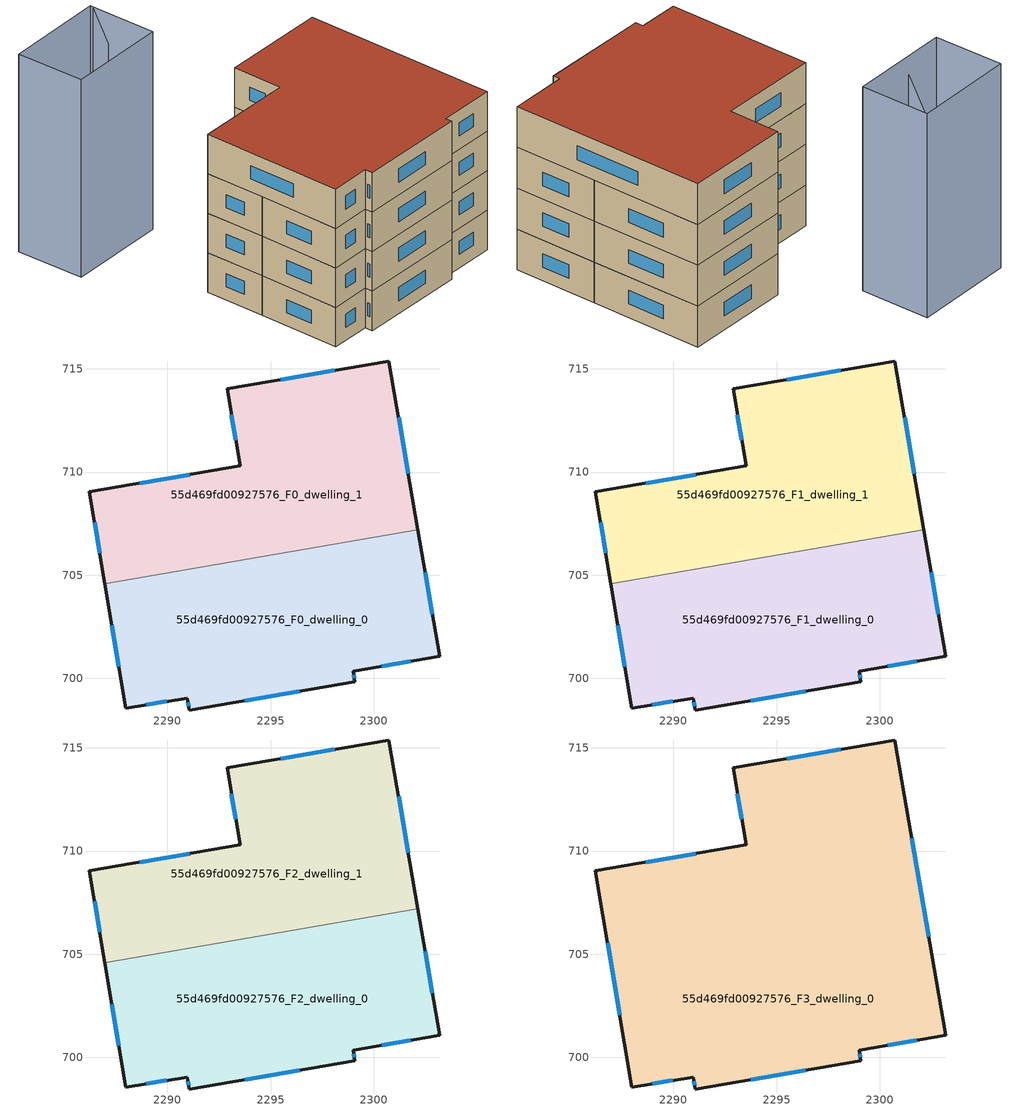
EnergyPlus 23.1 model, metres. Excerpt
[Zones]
55d469fd00927576_F0_dwelling_0
 floor ground (EU_floor_Construction): 2302.14,707.2 2303.19,701.07 2299,700.35 2299.09,699.84 2291.06,698.47 2290.96,699.05 2287.99,698.55 2286.97,704.59 z0
 wall outside (EU_wall_Construction): 2286.97,704.59 2287.99,698.55 2290.96,699.05 2291.06,698.47 2299.09,699.84 2299,700.35 2303.19,701.07 2302.14,707.2 z0:3
 wall to 55d469fd00927576_F0_dwelling_1 (EU_wall_Construction): 2302.14,707.19 2286.97,704.59 z0:3
 window (EU_Window_Construction): 2293.74,698.93 2296.41,699.38 / 2290.99,698.86 2291.03,698.66 / 2288.98,698.72 2289.97,698.88 / 2287.31,702.58 2287.65,700.56 / 2302.84,703.11 2302.49,705.15 / 2300.4,700.59 2301.79,700.83 / 2299.06,700.01 2299.03,700.18 z1:2
55d469fd00927576_F0_dwelling_1
 floor ground (EU_floor_Construction): 2300.73,715.38 2302.14,707.2 2286.97,704.59 2286.22,709.04 2293.53,710.3 2292.89,714.03 z0
 wall outside (EU_wall_Construction): 2302.14,707.2 2300.73,715.38 2292.89,714.03 2293.53,710.3 2286.22,709.04 2286.97,704.59 z0:3
 window (EU_Window_Construction): 2286.47,707.56 2286.72,706.07 / 2291.09,709.88 2288.66,709.46 / 2293.1,712.79 2293.32,711.54 / 2298.12,714.93 2295.5,714.48 / 2301.67,709.92 2301.2,712.65 z1:2
55d469fd00927576_F1_dwelling_0
 floor to 55d469fd00927576_F0_dwelling_0 (EU_floor_Construction): 2302.14,707.2 2303.19,701.07 2299,700.35 2299.09,699.84 2291.06,698.47 2290.96,699.05 2287.99,698.55 2286.97,704.59 z3
 wall outside (EU_wall_Construction): 2286.97,704.59 2287.99,698.55 2290.96,699.05 2291.06,698.47 2299.09,699.84 2299,700.35 2303.19,701.07 2302.14,707.2 z3:6
 wall to 55d469fd00927576_F1_dwelling_1 (EU_wall_Construction): 2302.14,707.19 2286.97,704.59 z3:6
 window (EU_Window_Construction): 2293.74,698.93 2296.41,699.38 / 2290.99,698.86 2291.03,698.66 / 2288.98,698.72 2289.97,698.88 / 2287.31,702.58 2287.65,700.56 / 2302.84,703.11 2302.49,705.15 / 2300.4,700.59 2301.79,700.83 / 2299.06,700.01 2299.03,700.18 z4:5
55d469fd00927576_F1_dwelling_1
 floor to 55d469fd00927576_F0_dwelling_1 (EU_floor_Construction): 2300.73,715.38 2302.14,707.2 2286.97,704.59 2286.22,709.04 2293.53,710.3 2292.89,714.03 z3
 wall outside (EU_wall_Construction): 2302.14,707.2 2300.73,715.38 2292.89,714.03 2293.53,710.3 2286.22,709.04 2286.97,704.59 z3:6
 window (EU_Window_Construction): 2286.47,707.56 2286.72,706.07 / 2291.09,709.88 2288.66,709.46 / 2293.1,712.79 2293.32,711.54 / 2298.12,714.93 2295.5,714.48 / 2301.67,709.92 2301.2,712.65 z4:5
55d469fd00927576_F2_dwelling_0
 floor to 55d469fd00927576_F1_dwelling_0 (EU_floor_Construction): 2302.14,707.2 2303.19,701.07 2299,700.35 2299.09,699.84 2291.06,698.47 2290.96,699.05 2287.99,698.55 2286.97,704.59 z6
 wall outside (EU_wall_Construction): 2286.97,704.59 2287.99,698.55 2290.96,699.05 2291.06,698.47 2299.09,699.84 2299,700.35 2303.19,701.07 2302.14,707.2 z6:9
 wall to 55d469fd00927576_F2_dwelling_1 (EU_wall_Construction): 2302.14,707.19 2286.97,704.59 z6:9
 window (EU_Window_Construction): 2293.74,698.93 2296.41,699.38 / 2290.99,698.86 2291.03,698.66 / 2288.98,698.72 2289.97,698.88 / 2287.31,702.58 2287.65,700.56 / 2302.84,703.11 2302.49,705.15 / 2300.4,700.59 2301.79,700.83 / 2299.06,700.01 2299.03,700.18 z7:8
55d469fd00927576_F2_dwelling_1
 floor to 55d469fd00927576_F1_dwelling_1 (EU_floor_Construction): 2300.73,715.38 2302.14,707.2 2286.97,704.59 2286.22,709.04 2293.53,710.3 2292.89,714.03 z6
 wall outside (EU_wall_Construction): 2302.14,707.2 2300.73,715.38 2292.89,714.03 2293.53,710.3 2286.22,709.04 2286.97,704.59 z6:9
 window (EU_Window_Construction): 2286.47,707.56 2286.72,706.07 / 2291.09,709.88 2288.66,709.46 / 2293.1,712.79 2293.32,711.54 / 2298.12,714.93 2295.5,714.48 / 2301.67,709.92 2301.2,712.65 z7:8
55d469fd00927576_F3_dwelling_0
 floor to 55d469fd00927576_F2_dwelling_0 (EU_floor_Construction): 2302.14,707.19 2303.19,701.07 2299,700.35 2299.09,699.84 2291.06,698.47 2290.96,699.05 2287.99,698.55 2286.97,704.59 z9
 floor to 55d469fd00927576_F2_dwelling_1 (EU_floor_Construction): 2300.73,715.38 2302.14,707.19 2286.97,704.59 2286.22,709.04 2293.53,710.3 2292.89,714.03 z9
 wall outside (EU_wall_Construction): 2299,700.35 2303.19,701.07 2300.73,715.38 2292.89,714.03 2293.53,710.3 2286.22,709.04 2287.99,698.55 2290.96,699.05 2291.06,698.47 2299.09,699.84 2299,700.35 z9:12
 window (EU_Window_Construction): 2300.4,700.59 2301.79,700.83 / 2299.06,700.01 2299.03,700.18 / 2293.74,698.93 2296.41,699.38 / 2290.99,698.86 2291.03,698.66 / 2288.98,698.72 2289.97,698.88 / 2286.81,705.54 2287.4,702.05 / 2291.09,709.88 2288.66,709.46 / 2293.1,712.79 2293.32,711.54 / 2298.12,714.93 2295.5,714.48 / 2302.37,705.84 2301.55,710.61 z10:11
 roof outside (EU_roof_Construction): 2303.19,701.07 2300.73,715.38 2292.89,714.03 2293.53,710.3 2286.22,709.04 2287.99,698.55 2290.96,699.05 2291.06,698.47 2299.09,699.84 2299,700.35 z12
shading: 2287.69,722.01 2285.49,717.99 / 2288.61,717.19 2281.28,715.79 / 2281.28,715.79 2280.32,720.82 / 2280.32,720.82 2287.65,722.22 / 2287.65,722.22 2288.61,717.19 z0:15
[Building]
EU S2 Campaign: North Axis=0; Terrain=City; Solar Distribution=FullExterior
[Site:Location]
Bologna: Latitude=44.5; Longitude=11.25; Time Zone=1; Elevation=37
[SizingPeriod:WeatherFileDays]
AnnualSizingPeriod: Begin Month=1; Begin Day of Month=1; End Month=12; End Day of Month=31; Day of Week for Start Day=Monday; Use Weather File Daylight Saving Period=No; Use Weather File Rain and Snow Indicators=No
[MATERIAL]
EU_InternalMass_Material: Roughness=MediumRough; Thickness=0.1; Conductivity=1; Density=1800; Specific Heat=900; Thermal Absorptance=0.9; Solar Absorptance=0.7; Visible Absorptance=0.7
[MATERIAL:NOMASS] Roughness=MediumRough; Thermal Absorptance=0.9; Solar Absorptance=0.7; Visible Absorptance=0.7
Name | Thermal Resistance
EU_wall_NoMass | 0.937881
EU_roof_NoMass | 0.548572
EU_floor_NoMass | 0.71348
[WINDOWMATERIAL:SIMPLEGLAZINGSYSTEM]
EU_Window_SimpleGlazing: UFactor=4.25633; Solar Heat Gain Coefficient=0.85; Visible Transmittance=0.85
[CONSTRUCTION]
EU_wall_Construction: EU_wall_NoMass
EU_roof_Construction: EU_roof_NoMass
EU_floor_Construction: EU_floor_NoMass
EU_Window_Construction: EU_Window_SimpleGlazing
EU_InternalMass_Construction: EU_InternalMass_Material
[ZONE] Type=1; Multiplier=1; Ceiling Height=autocalculate; Floor Area=autocalculate; Part of Total Floor Area=Yes
Name | Volume
55d469fd00927576_F0_dwelling_0; 55d469fd00927576_F1_dwelling_0; 55d469fd00927576_F2_dwelling_0 | 298.796
55d469fd00927576_F3_dwelling_0 | 597.576
55d469fd00927576_F0_dwelling_1 | 298.794
55d469fd00927576_F1_dwelling_1; 55d469fd00927576_F2_dwelling_1 | 298.795
[INTERNALMASS] Construction=EU_InternalMass_Construction
Name | Zone or ZoneList | Surface Area
55d469fd00927576_F0_dwelling_0_EU_InternalMass | 55d469fd00927576_F0_dwelling_0 | 99.5987
55d469fd00927576_F0_dwelling_1_EU_InternalMass | 55d469fd00927576_F0_dwelling_1 | 99.5983
55d469fd00927576_F1_dwelling_0_EU_InternalMass | 55d469fd00927576_F1_dwelling_0 | 99.5987
55d469fd00927576_F1_dwelling_1_EU_InternalMass | 55d469fd00927576_F1_dwelling_1 | 99.5983
55d469fd00927576_F2_dwelling_0_EU_InternalMass | 55d469fd00927576_F2_dwelling_0 | 99.5987
55d469fd00927576_F2_dwelling_1_EU_InternalMass | 55d469fd00927576_F2_dwelling_1 | 99.5983
55d469fd00927576_F3_dwelling_0_EU_InternalMass | 55d469fd00927576_F3_dwelling_0 | 199.192
[OTHEREQUIPMENT] Fuel Type=Electricity; Design Level Calculation Method=Watts/Area; Power per Zone Floor Area=1; Fraction Latent=0; Fraction Radiant=0; Fraction Lost=0; Carbon Dioxide Generation Rate=0; EndUse Subcategory=EU_Step8_InternalGains
Name | Zone or ZoneList or Space or SpaceList | Schedule
EU_Step8_InternalGain_55d469fd00927576_F0_dwelling_0_f000 | 55d469fd00927576_F0_dwelling_0 | EU_Step8_GainSchedule_55d469fd00927576_F0_dwelling_0_f000
EU_Step8_InternalGain_55d469fd00927576_F0_dwelling_1_f000 | 55d469fd00927576_F0_dwelling_1 | EU_Step8_GainSchedule_55d469fd00927576_F0_dwelling_1_f000
EU_Step8_InternalGain_55d469fd00927576_F1_dwelling_0_f000 | 55d469fd00927576_F1_dwelling_0 | EU_Step8_GainSchedule_55d469fd00927576_F1_dwelling_0_f000
EU_Step8_InternalGain_55d469fd00927576_F1_dwelling_1_f000 | 55d469fd00927576_F1_dwelling_1 | EU_Step8_GainSchedule_55d469fd00927576_F1_dwelling_1_f000
EU_Step8_InternalGain_55d469fd00927576_F2_dwelling_0_f000 | 55d469fd00927576_F2_dwelling_0 | EU_Step8_GainSchedule_55d469fd00927576_F2_dwelling_0_f000
EU_Step8_InternalGain_55d469fd00927576_F2_dwelling_1_f000 | 55d469fd00927576_F2_dwelling_1 | EU_Step8_GainSchedule_55d469fd00927576_F2_dwelling_1_f000
EU_Step8_InternalGain_55d469fd00927576_F3_dwelling_0_f000 | 55d469fd00927576_F3_dwelling_0 | EU_Step8_GainSchedule_55d469fd00927576_F3_dwelling_0_f000
[ZONEVENTILATION:DESIGNFLOWRATE] Schedule=EU_AlwaysOn; Design Flow Rate Calculation Method=AirChanges/Hour; Air Changes per Hour=0.687892; Ventilation Type=Natural; Fan Pressure Rise=0; Fan Total Efficiency=1; Constant Term Coefficient=1; Temperature Term Coefficient=0; Velocity Term Coefficient=0; Velocity Squared Term Coefficient=0; Minimum Indoor Temperature=-100; Maximum Indoor Temperature=100; Delta Temperature=-100; Minimum Outdoor Temperature=-100; Maximum Outdoor Temperature=100; Maximum Wind Speed=40
Name | Zone or ZoneList or Space or SpaceList
EU_ConstantAir_55d469fd00927576_F0_dwelling_0 | 55d469fd00927576_F0_dwelling_0
EU_ConstantAir_55d469fd00927576_F0_dwelling_1 | 55d469fd00927576_F0_dwelling_1
EU_ConstantAir_55d469fd00927576_F1_dwelling_0 | 55d469fd00927576_F1_dwelling_0
EU_ConstantAir_55d469fd00927576_F1_dwelling_1 | 55d469fd00927576_F1_dwelling_1
EU_ConstantAir_55d469fd00927576_F2_dwelling_0 | 55d469fd00927576_F2_dwelling_0
EU_ConstantAir_55d469fd00927576_F2_dwelling_1 | 55d469fd00927576_F2_dwelling_1
EU_ConstantAir_55d469fd00927576_F3_dwelling_0 | 55d469fd00927576_F3_dwelling_0
[HVACTEMPLATE:THERMOSTAT] Constant Heating Setpoint=20; Constant Cooling Setpoint=50
EU_HeatOnly_55d469fd00927576_F0_dwelling_0; EU_HeatOnly_55d469fd00927576_F0_dwelling_1; EU_HeatOnly_55d469fd00927576_F1_dwelling_0; EU_HeatOnly_55d469fd00927576_F1_dwelling_1; EU_HeatOnly_55d469fd00927576_F2_dwelling_0; EU_HeatOnly_55d469fd00927576_F2_dwelling_1; EU_HeatOnly_55d469fd00927576_F3_dwelling_0
[HVACTEMPLATE:ZONE:IDEALLOADSAIRSYSTEM] System Availability Schedule=EU_AlwaysOn; Maximum Heating Supply Air Temperature=50; Minimum Cooling Supply Air Temperature=13; Maximum Heating Supply Air Humidity Ratio=0.0156; Minimum Cooling Supply Air Humidity Ratio=0.0077; Heating Limit=NoLimit; Cooling Limit=NoLimit; Heating Availability Schedule=EU_AlwaysOn; Cooling Availability Schedule=EU_CoolingOff; Dehumidification Control Type=ConstantSensibleHeatRatio; Cooling Sensible Heat Ratio=0.7; Dehumidification Setpoint=60; Humidification Control Type=None; Humidification Setpoint=30; Outdoor Air Method=None; Outdoor Air Flow Rate per Person=0.00944; Outdoor Air Flow Rate per Zone Floor Area=0; Outdoor Air Flow Rate per Zone=0; Demand Controlled Ventilation Type=None; Outdoor Air Economizer Type=NoEconomizer; Heat Recovery Type=None; Sensible Heat Recovery Effectiveness=0.7; Latent Heat Recovery Effectiveness=0.65
Name | Template Thermostat
55d469fd00927576_F0_dwelling_0 | EU_HeatOnly_55d469fd00927576_F0_dwelling_0
55d469fd00927576_F0_dwelling_1 | EU_HeatOnly_55d469fd00927576_F0_dwelling_1
55d469fd00927576_F1_dwelling_0 | EU_HeatOnly_55d469fd00927576_F1_dwelling_0
55d469fd00927576_F1_dwelling_1 | EU_HeatOnly_55d469fd00927576_F1_dwelling_1
55d469fd00927576_F2_dwelling_0 | EU_HeatOnly_55d469fd00927576_F2_dwelling_0
55d469fd00927576_F2_dwelling_1 | EU_HeatOnly_55d469fd00927576_F2_dwelling_1
55d469fd00927576_F3_dwelling_0 | EU_HeatOnly_55d469fd00927576_F3_dwelling_0
[SIZING:ZONE] Zone Cooling Design Supply Air Temperature Input Method=SupplyAirTemperature; Zone Cooling Design Supply Air Temperature=13; Zone Heating Design Supply Air Temperature Input Method=SupplyAirTemperature; Zone Heating Design Supply Air Temperature=50; Zone Cooling Design Supply Air Humidity Ratio=0.008; Zone Heating Design Supply Air Humidity Ratio=0.008; Cooling Design Air Flow Method=DesignDay; Cooling Design Air Flow Rate=0; Cooling Minimum Air Flow per Zone Floor Area=0.000762; Cooling Minimum Air Flow=0; Cooling Minimum Air Flow Fraction=0.2; Heating Design Air Flow Method=DesignDay; Heating Design Air Flow Rate=0; Heating Maximum Air Flow per Zone Floor Area=0.002032; Heating Maximum Air Flow=0.141576; Heating Maximum Air Flow Fraction=0.3; Account for Dedicated Outdoor Air System=No; Dedicated Outdoor Air System Control Strategy=NeutralSupplyAir; Dedicated Outdoor Air Low Setpoint Temperature for Design=autosize; Dedicated Outdoor Air High Setpoint Temperature for Design=autosize; Zone Load Sizing Method=Sensible Load Only No Latent Load; Zone Latent Cooling Design Supply Air Humidity Ratio Input Method=HumidityRatioDifference; Zone Cooling Design Supply Air Humidity Ratio Difference=0.005; Zone Latent Heating Design Supply Air Humidity Ratio Input Method=HumidityRatioDifference; Zone Humidification Design Supply Air Humidity Ratio Difference=0.005
55d469fd00927576_F0_dwelling_0; 55d469fd00927576_F0_dwelling_1; 55d469fd00927576_F1_dwelling_0; 55d469fd00927576_F1_dwelling_1; 55d469fd00927576_F2_dwelling_0; 55d469fd00927576_F2_dwelling_1; 55d469fd00927576_F3_dwelling_0
[SCHEDULE:CONSTANT]
Name | Hourly Value
EU_AlwaysOn | 1
EU_CoolingOff | 0
[SCHEDULE:FILE] Column Number=1; Rows to Skip at Top=0; Number of Hours of Data=8760; Column Separator=Comma; Interpolate to Timestep=No; Minutes per Item=60; Adjust Schedule for Daylight Savings=Yes
Name | File
EU_Step8_GainSchedule_55d469fd00927576_F0_dwelling_0_f000 | ../../schedules/55d469fd00927576/55d469fd00927576_F0_dwelling_0_f000_gain.csv
EU_Step8_GainSchedule_55d469fd00927576_F0_dwelling_1_f000 | ../../schedules/55d469fd00927576/55d469fd00927576_F0_dwelling_1_f000_gain.csv
EU_Step8_GainSchedule_55d469fd00927576_F1_dwelling_0_f000 | ../../schedules/55d469fd00927576/55d469fd00927576_F1_dwelling_0_f000_gain.csv
EU_Step8_GainSchedule_55d469fd00927576_F1_dwelling_1_f000 | ../../schedules/55d469fd00927576/55d469fd00927576_F1_dwelling_1_f000_gain.csv
EU_Step8_GainSchedule_55d469fd00927576_F2_dwelling_0_f000 | ../../schedules/55d469fd00927576/55d469fd00927576_F2_dwelling_0_f000_gain.csv
EU_Step8_GainSchedule_55d469fd00927576_F2_dwelling_1_f000 | ../../schedules/55d469fd00927576/55d469fd00927576_F2_dwelling_1_f000_gain.csv
EU_Step8_GainSchedule_55d469fd00927576_F3_dwelling_0_f000 | ../../schedules/55d469fd00927576/55d469fd00927576_F3_dwelling_0_f000_gain.csv
